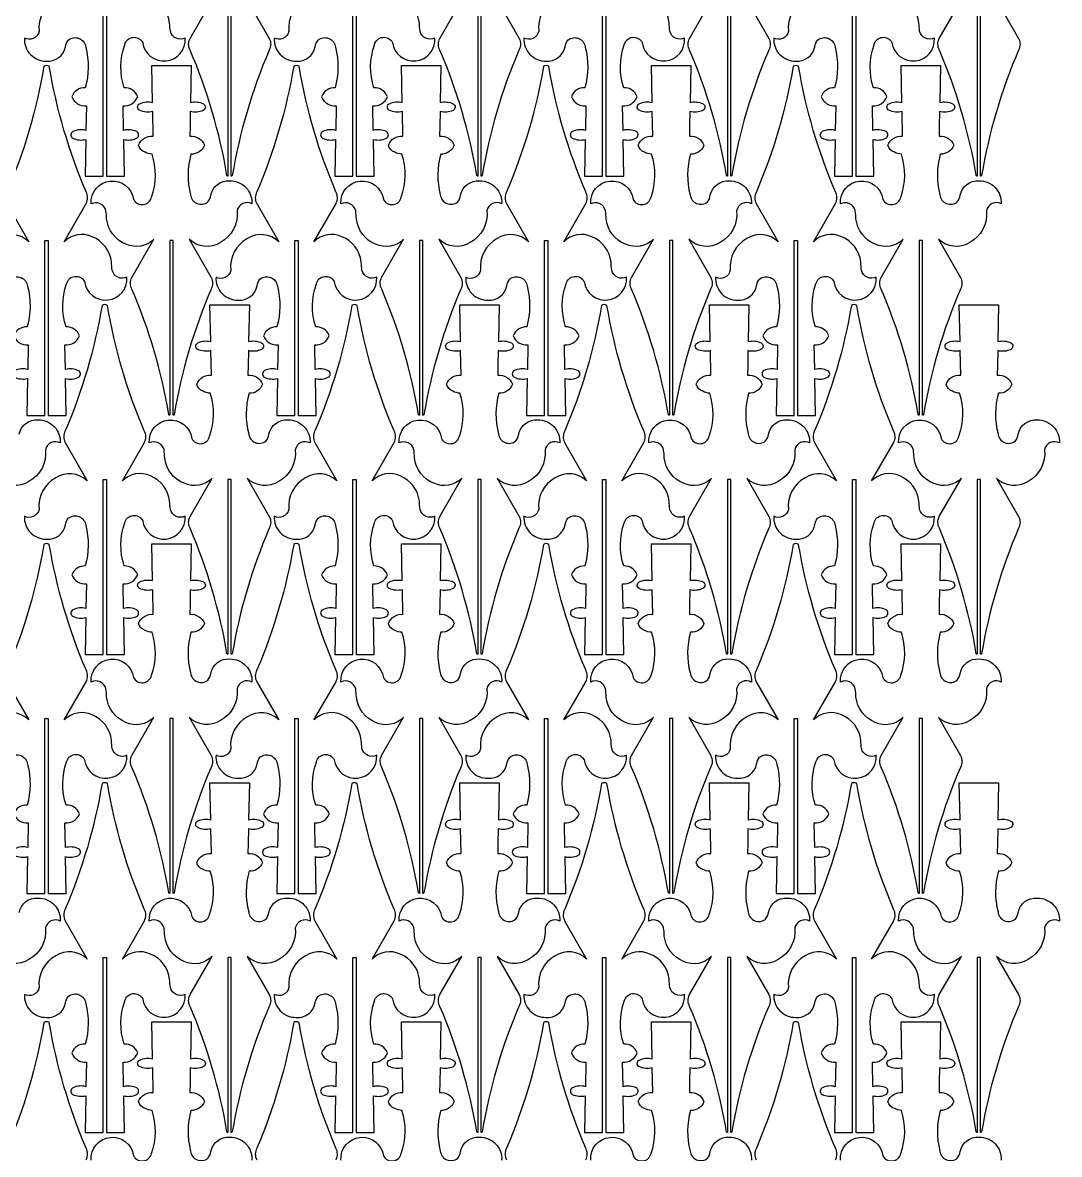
# Model space of a CAD drawing. Header units: millimetres. Extents: x 0 to 985, y 0 to 1989.
# Drawn here: x 490 to 972, y 484 to 1010 of the extents above; entities that cross this region are included whole.
import ezdxf

# ---------------------------------------------------------------- set-up
doc = ezdxf.new("R2010")
doc.units = ezdxf.units.MM
doc.layers.get('0').update_dxf_attribs({"color": 70})

msp = doc.modelspace()

# ---------------------------------------------------------------- linework, layer by layer
for points in [[(505.57, 1020.34, 0.304334), (497.88, 1005.64, -0.502435), (491.02, 1002.47, 0.435338), (501.26, 991.78, 0.382908), (510.11, 998.47, -0.133888), (511.43, 1001.55, -0.600156), (519.5, 998.23, -0.13246), (519.32, 979.36, 0.331722), (513.04, 975.26, 0.340003), (519.84, 971.07), (519.62, 959.62, 0.183169), (513.57, 959.08, 0.599927), (513.5, 956.02, 0.176895), (519.53, 955.41), (519.19, 938.29), (527.56, 938.29), (527.56, 1019.52)], [(529.13, 1019.52), (529.13, 938.29), (537.49, 938.29), (537.15, 955.41, 0.180821), (543.11, 955.98, 0.599927), (543.18, 959.04, 0.179213), (537.07, 959.62), (536.84, 971.07, 0.340003), (543.64, 975.26, 0.331722), (537.37, 979.36, -0.166429), (537.63, 999.36, -0.704438), (545.96, 1000.39, 0.969952), (565.67, 1002.47, -0.483016), (558.81, 1005.64, -0.02743), (558.48, 1009.42, 0.277564), (549.53, 1021.2, 0.318641)], [(585.56, 1019.52), (585.56, 938.36, -0.358668), (585.12, 938.62, 0.059291), (567.99, 996.88, -0.248044), (567.94, 1002.34), (578.17, 1020.1, -0.318641)], [(594.54, 1020.1), (604.76, 1002.34, -0.248044), (604.72, 996.88, 0.059291), (587.59, 938.62, -0.355817), (587.13, 938.36), (587.13, 1019.52)], [(621.57, 1020.34, 0.304334), (613.88, 1005.64, -0.502435), (607.02, 1002.47, 0.435338), (617.26, 991.78, 0.382908), (626.11, 998.47, -0.133888), (627.43, 1001.55, -0.600156), (635.5, 998.23, -0.13246), (635.32, 979.36, 0.331722), (629.04, 975.26, 0.340003), (635.84, 971.07), (635.62, 959.62, 0.183169), (629.57, 959.08, 0.599927), (629.5, 956.02, 0.176895), (635.53, 955.41), (635.19, 938.29), (643.56, 938.29), (643.56, 1019.52)], [(645.13, 1019.52), (645.13, 938.29), (653.49, 938.29), (653.15, 955.41, 0.180821), (659.11, 955.98, 0.599927), (659.18, 959.04, 0.179213), (653.07, 959.62), (652.84, 971.07, 0.340003), (659.64, 975.26, 0.331722), (653.37, 979.36, -0.166429), (653.63, 999.36, -0.704438), (661.96, 1000.39, 0.969952), (681.67, 1002.47, -0.483016), (674.81, 1005.64, -0.02743), (674.48, 1009.42, 0.277564), (665.53, 1021.2, 0.318641)], [(701.56, 1019.52), (701.56, 938.36, -0.358668), (701.12, 938.62, 0.059291), (683.99, 996.88, -0.248044), (683.94, 1002.34), (694.17, 1020.1, -0.318641)], [(710.54, 1020.1), (720.76, 1002.34, -0.248044), (720.72, 996.88, 0.059291), (703.59, 938.62, -0.355817), (703.13, 938.36), (703.13, 1019.52)], [(737.57, 1020.34, 0.304334), (729.88, 1005.64, -0.502435), (723.02, 1002.47, 0.435338), (733.26, 991.78, 0.382908), (742.11, 998.47, -0.133888), (743.43, 1001.55, -0.600156), (751.5, 998.23, -0.13246), (751.32, 979.36, 0.331722), (745.04, 975.26, 0.340003), (751.84, 971.07), (751.62, 959.62, 0.183169), (745.57, 959.08, 0.599927), (745.5, 956.02, 0.176895), (751.53, 955.41), (751.19, 938.29), (759.56, 938.29), (759.56, 1019.52)], [(761.13, 1019.52), (761.13, 938.29), (769.49, 938.29), (769.15, 955.41, 0.180821), (775.11, 955.98, 0.599927), (775.18, 959.04, 0.179213), (769.07, 959.62), (768.84, 971.07, 0.340003), (775.64, 975.26, 0.331722), (769.37, 979.36, -0.166429), (769.63, 999.36, -0.704438), (777.96, 1000.39, 0.969952), (797.67, 1002.47, -0.483016), (790.81, 1005.64, -0.02743), (790.48, 1009.42, 0.277564), (781.53, 1021.2, 0.318641)], [(817.56, 1019.52), (817.56, 938.36, -0.358668), (817.12, 938.62, 0.059291), (799.99, 996.88, -0.248044), (799.94, 1002.34), (810.17, 1020.1, -0.318641)], [(826.54, 1020.1), (836.76, 1002.34, -0.248044), (836.72, 996.88, 0.059291), (819.59, 938.62, -0.355817), (819.13, 938.36), (819.13, 1019.52)], [(853.57, 1020.34, 0.304334), (845.88, 1005.64, -0.502435), (839.02, 1002.47, 0.435338), (849.26, 991.78, 0.382908), (858.11, 998.47, -0.133888), (859.43, 1001.55, -0.600156), (867.5, 998.23, -0.13246), (867.32, 979.36, 0.331722), (861.04, 975.26, 0.340003), (867.84, 971.07), (867.62, 959.62, 0.183169), (861.57, 959.08, 0.599927), (861.5, 956.02, 0.176895), (867.53, 955.41), (867.19, 938.29), (875.56, 938.29), (875.56, 1019.52)], [(877.13, 1019.52), (877.13, 938.29), (885.49, 938.29), (885.15, 955.41, 0.180821), (891.11, 955.98, 0.599927), (891.18, 959.04, 0.179213), (885.07, 959.62), (884.84, 971.07, 0.340003), (891.64, 975.26, 0.331722), (885.37, 979.36, -0.166429), (885.63, 999.36, -0.704438), (893.96, 1000.39, 0.969952), (913.67, 1002.47, -0.483016), (906.81, 1005.64, -0.02743), (906.48, 1009.42, 0.277564), (897.53, 1021.2, 0.318641)], [(933.56, 1019.52), (933.56, 938.36, -0.358668), (933.12, 938.62, 0.059291), (915.99, 996.88, -0.248044), (915.94, 1002.34), (926.17, 1020.1, -0.318641)], [(942.54, 1020.1), (952.76, 1002.34, -0.248044), (952.72, 996.88, 0.059291), (935.59, 938.62, -0.355817), (935.13, 938.36), (935.13, 1019.52)], [(486.5, 845.02, 0.176895), (492.53, 844.41), (492.19, 827.29), (500.56, 827.29), (500.56, 908.52), (502.13, 908.52), (502.13, 827.29), (510.49, 827.29), (510.15, 844.41, 0.180821), (516.11, 844.98, 0.599927), (516.18, 848.04, 0.179213), (510.07, 848.62), (509.84, 860.07, 0.340003), (516.64, 864.26, 0.331722), (510.37, 868.36, -0.166429), (510.63, 888.36, -0.704438), (518.96, 889.39, 0.969952), (538.67, 891.47, -0.483016), (531.81, 894.64, -0.02743), (531.48, 898.42, 0.277564), (522.53, 910.2, 0.318641), (509.52, 907.87), (519.75, 925.63, 0.248044), (519.7, 931.09, -0.059291), (502.58, 989.35, 0.319458), (500.1, 989.35, -0.059291), (482.98, 931.09, 0.248044)], [(482.93, 925.63), (493.16, 907.87, 0.35116), (478.57, 909.34, 0.304334)], [(484.43, 890.55, -0.600156), (492.5, 887.23, -0.13246), (492.32, 868.36, 0.331722), (486.04, 864.26, 0.340003), (492.84, 860.07), (492.62, 848.62, 0.183169), (486.57, 848.08, 0.599927)], [(488.59, 818.49, -0.382908), (497.43, 825.19, -0.435338), (507.68, 814.5, 0.502435), (500.82, 811.32, -0.304334), (493.13, 796.63, -0.35116), (478.54, 798.1)], [(486.5, 623.02, 0.176895), (492.53, 622.41), (492.19, 605.29), (500.56, 605.29), (500.56, 686.52), (502.13, 686.52), (502.13, 605.29), (510.49, 605.29), (510.15, 622.41, 0.180821), (516.11, 622.98, 0.599927), (516.18, 626.04, 0.179213), (510.07, 626.62), (509.84, 638.07, 0.340003), (516.64, 642.26, 0.331722), (510.37, 646.36, -0.166429), (510.63, 666.36, -0.704438), (518.96, 667.39, 0.969952), (538.67, 669.47, -0.483016), (531.81, 672.64, -0.02743), (531.48, 676.42, 0.277564), (522.53, 688.2, 0.318641), (509.52, 685.87), (519.75, 703.63, 0.248044), (519.7, 709.09, -0.059291), (502.58, 767.35, 0.319458), (500.1, 767.35, -0.059291), (482.98, 709.09, 0.248044)], [(482.93, 703.63), (493.16, 685.87, 0.35116), (478.57, 687.34, 0.304334)], [(484.43, 668.55, -0.600156), (492.5, 665.23, -0.13246), (492.32, 646.36, 0.331722), (486.04, 642.26, 0.340003), (492.84, 638.07), (492.62, 626.62, 0.183169), (486.57, 626.08, 0.599927)], [(488.59, 596.49, -0.382908), (497.43, 603.19, -0.435338), (507.68, 592.5, 0.502435), (500.82, 589.32, -0.304334), (493.13, 574.63, -0.35116), (478.54, 576.1)], [(519.75, 481.63, 0.248044), (519.7, 487.09, -0.059291), (502.58, 545.35, 0.319458), (500.1, 545.35, -0.059291), (482.98, 487.09, 0.248044), (482.93, 481.63)], [(522.03, 481.5, -0.969952), (541.73, 483.58, 0.704438), (550.07, 484.61, 0.166429), (550.33, 504.6, -0.122481), (547.06, 505.47, -0.259714), (544.06, 508.71, -0.340003), (550.86, 512.9), (550.63, 524.34, -0.179213), (544.51, 524.93, -0.599927), (544.58, 527.99, -0.180821), (550.55, 528.55), (550.21, 545.68), (568.5, 545.68), (568.16, 528.55, -0.176895), (574.19, 527.95, -0.599927), (574.12, 524.89, -0.183169), (568.08, 524.34), (567.94, 517.52), (567.85, 512.9, -0.340003), (574.65, 508.71, -0.331722), (568.38, 504.6, 0.13246), (568.2, 485.74, 0.600156), (576.27, 482.42, 0.133888), (577.59, 485.49, -0.382908), (586.43, 492.19, -0.435338), (596.68, 481.5, 0.502435)], [(635.75, 481.63, 0.248044), (635.7, 487.09, -0.059291), (618.58, 545.35, 0.319458), (616.1, 545.35, -0.059291), (598.98, 487.09, 0.248044), (598.93, 481.63)], [(638.03, 481.5, -0.969952), (657.73, 483.58, 0.704438), (666.07, 484.61, 0.166429), (666.33, 504.6, -0.122481), (663.06, 505.47, -0.259714), (660.06, 508.71, -0.340003), (666.86, 512.9), (666.63, 524.34, -0.179213), (660.51, 524.93, -0.599927), (660.58, 527.99, -0.180821), (666.55, 528.55), (666.21, 545.68), (684.5, 545.68), (684.16, 528.55, -0.176895), (690.19, 527.95, -0.599927), (690.12, 524.89, -0.183169), (684.08, 524.34), (683.94, 517.52), (683.85, 512.9, -0.340003), (690.65, 508.71, -0.331722), (684.38, 504.6, 0.13246), (684.2, 485.74, 0.600156), (692.27, 482.42, 0.133888), (693.59, 485.49, -0.382908), (702.43, 492.19, -0.435338), (712.68, 481.5, 0.502435)], [(751.75, 481.63, 0.248044), (751.7, 487.09, -0.059291), (734.58, 545.35, 0.319458), (732.1, 545.35, -0.059291), (714.98, 487.09, 0.248044), (714.93, 481.63)], [(754.03, 481.5, -0.969952), (773.73, 483.58, 0.704438), (782.07, 484.61, 0.166429), (782.33, 504.6, -0.122481), (779.06, 505.47, -0.259714), (776.06, 508.71, -0.340003), (782.86, 512.9), (782.63, 524.34, -0.179213), (776.51, 524.93, -0.599927), (776.58, 527.99, -0.180821), (782.55, 528.55), (782.21, 545.68), (800.5, 545.68), (800.16, 528.55, -0.176895), (806.19, 527.95, -0.599927), (806.12, 524.89, -0.183169), (800.08, 524.34), (799.94, 517.52), (799.85, 512.9, -0.340003), (806.65, 508.71, -0.331722), (800.38, 504.6, 0.13246), (800.2, 485.74, 0.600156), (808.27, 482.42, 0.133888), (809.59, 485.49, -0.382908), (818.43, 492.19, -0.435338), (828.68, 481.5, 0.502435)], [(867.75, 481.63, 0.248044), (867.7, 487.09, -0.059291), (850.58, 545.35, 0.319458), (848.1, 545.35, -0.059291), (830.98, 487.09, 0.248044), (830.93, 481.63)], [(870.03, 481.5, -0.969952), (889.73, 483.58, 0.704438), (898.07, 484.61, 0.166429), (898.33, 504.6, -0.122481), (895.06, 505.47, -0.259714), (892.06, 508.71, -0.340003), (898.86, 512.9), (898.63, 524.34, -0.179213), (892.51, 524.93, -0.599927), (892.58, 527.99, -0.180821), (898.55, 528.55), (898.21, 545.68), (916.5, 545.68), (916.16, 528.55, -0.176895), (922.19, 527.95, -0.599927), (922.12, 524.89, -0.183169), (916.08, 524.34), (915.94, 517.52), (915.85, 512.9, -0.340003), (922.65, 508.71, -0.331722), (916.38, 504.6, 0.13246), (916.2, 485.74, 0.600156), (924.27, 482.42, 0.133888), (925.59, 485.49, -0.382908), (934.43, 492.19, -0.435338), (944.68, 481.5, 0.502435)]]:
    msp.add_lwpolyline(points, format="xyb")
for points in [[(567.94, 961.52), (567.85, 956.9, -0.340003), (574.65, 952.71, -0.331722), (568.38, 948.6, 0.13246), (568.2, 929.74, 0.600156), (576.27, 926.42, 0.133888), (577.59, 929.49, -0.382908), (586.43, 936.19, -0.435338), (596.68, 925.5, 0.502435), (589.82, 922.32, -0.304334), (582.13, 907.63, -0.35116), (567.54, 909.1), (577.76, 891.34, -0.248044), (577.72, 885.88, 0.059291), (560.59, 827.62, -0.355817), (560.13, 827.36), (560.13, 908.52), (558.56, 908.52), (558.56, 827.36, -0.358668), (558.12, 827.62, 0.059291), (540.99, 885.88, -0.248044), (540.94, 891.34), (551.17, 909.1, -0.318641), (538.16, 906.77, -0.277564), (529.21, 918.55, 0.02743), (528.89, 922.32, 0.483016), (522.03, 925.5, -0.969952), (541.73, 927.58, 0.704438), (550.07, 928.61, 0.166429), (550.33, 948.6, -0.122481), (547.06, 949.47, -0.259714), (544.06, 952.71, -0.340003), (550.86, 956.9), (550.63, 968.34, -0.179213), (544.51, 968.93, -0.599927), (544.58, 971.99, -0.180821), (550.55, 972.55), (550.21, 989.68), (568.5, 989.68), (568.16, 972.55, -0.176895), (574.19, 971.95, -0.599927), (574.12, 968.89, -0.183169), (568.08, 968.34)], [(618.13, 908.52), (618.13, 827.29), (626.49, 827.29), (626.15, 844.41, 0.180821), (632.11, 844.98, 0.599927), (632.18, 848.04, 0.179213), (626.07, 848.62), (625.84, 860.07, 0.340003), (632.64, 864.26, 0.331722), (626.37, 868.36, -0.166429), (626.63, 888.36, -0.704438), (634.96, 889.39, 0.969952), (654.67, 891.47, -0.483016), (647.81, 894.64, -0.02743), (647.48, 898.42, 0.277564), (638.53, 910.2, 0.318641), (625.52, 907.87), (635.75, 925.63, 0.248044), (635.7, 931.09, -0.059291), (618.58, 989.35, 0.319458), (616.1, 989.35, -0.059291), (598.98, 931.09, 0.248044), (598.93, 925.63), (609.16, 907.87, 0.35116), (594.57, 909.34, 0.304334), (586.88, 894.64, -0.502435), (580.02, 891.47, 0.435338), (590.26, 880.78, 0.382908), (599.11, 887.47, -0.133888), (600.43, 890.55, -0.600156), (608.5, 887.23, -0.13246), (608.32, 868.36, 0.331722), (602.04, 864.26, 0.340003), (608.84, 860.07), (608.62, 848.62, 0.183169), (602.57, 848.08, 0.599927), (602.5, 845.02, 0.176895), (608.53, 844.41), (608.19, 827.29), (616.56, 827.29), (616.56, 908.52)], [(683.94, 961.52), (683.85, 956.9, -0.340003), (690.65, 952.71, -0.331722), (684.38, 948.6, 0.13246), (684.2, 929.74, 0.600156), (692.27, 926.42, 0.133888), (693.59, 929.49, -0.382908), (702.43, 936.19, -0.435338), (712.68, 925.5, 0.502435), (705.82, 922.32, -0.304334), (698.13, 907.63, -0.35116), (683.54, 909.1), (693.76, 891.34, -0.248044), (693.72, 885.88, 0.059291), (676.59, 827.62, -0.355817), (676.13, 827.36), (676.13, 908.52), (674.56, 908.52), (674.56, 827.36, -0.358668), (674.12, 827.62, 0.059291), (656.99, 885.88, -0.248044), (656.94, 891.34), (667.17, 909.1, -0.318641), (654.16, 906.77, -0.277564), (645.21, 918.55, 0.02743), (644.89, 922.32, 0.483016), (638.03, 925.5, -0.969952), (657.73, 927.58, 0.704438), (666.07, 928.61, 0.166429), (666.33, 948.6, -0.122481), (663.06, 949.47, -0.259714), (660.06, 952.71, -0.340003), (666.86, 956.9), (666.63, 968.34, -0.179213), (660.51, 968.93, -0.599927), (660.58, 971.99, -0.180821), (666.55, 972.55), (666.21, 989.68), (684.5, 989.68), (684.16, 972.55, -0.176895), (690.19, 971.95, -0.599927), (690.12, 968.89, -0.183169), (684.08, 968.34)], [(734.13, 908.52), (734.13, 827.29), (742.49, 827.29), (742.15, 844.41, 0.180821), (748.11, 844.98, 0.599927), (748.18, 848.04, 0.179213), (742.07, 848.62), (741.84, 860.07, 0.340003), (748.64, 864.26, 0.331722), (742.37, 868.36, -0.166429), (742.63, 888.36, -0.704438), (750.96, 889.39, 0.969952), (770.67, 891.47, -0.483016), (763.81, 894.64, -0.02743), (763.48, 898.42, 0.277564), (754.53, 910.2, 0.318641), (741.52, 907.87), (751.75, 925.63, 0.248044), (751.7, 931.09, -0.059291), (734.58, 989.35, 0.319458), (732.1, 989.35, -0.059291), (714.98, 931.09, 0.248044), (714.93, 925.63), (725.16, 907.87, 0.35116), (710.57, 909.34, 0.304334), (702.88, 894.64, -0.502435), (696.02, 891.47, 0.435338), (706.26, 880.78, 0.382908), (715.11, 887.47, -0.133888), (716.43, 890.55, -0.600156), (724.5, 887.23, -0.13246), (724.32, 868.36, 0.331722), (718.04, 864.26, 0.340003), (724.84, 860.07), (724.62, 848.62, 0.183169), (718.57, 848.08, 0.599927), (718.5, 845.02, 0.176895), (724.53, 844.41), (724.19, 827.29), (732.56, 827.29), (732.56, 908.52)], [(799.94, 961.52), (799.85, 956.9, -0.340003), (806.65, 952.71, -0.331722), (800.38, 948.6, 0.13246), (800.2, 929.74, 0.600156), (808.27, 926.42, 0.133888), (809.59, 929.49, -0.382908), (818.43, 936.19, -0.435338), (828.68, 925.5, 0.502435), (821.82, 922.32, -0.304334), (814.13, 907.63, -0.35116), (799.54, 909.1), (809.76, 891.34, -0.248044), (809.72, 885.88, 0.059291), (792.59, 827.62, -0.355817), (792.13, 827.36), (792.13, 908.52), (790.56, 908.52), (790.56, 827.36, -0.358668), (790.12, 827.62, 0.059291), (772.99, 885.88, -0.248044), (772.94, 891.34), (783.17, 909.1, -0.318641), (770.16, 906.77, -0.277564), (761.21, 918.55, 0.02743), (760.89, 922.32, 0.483016), (754.03, 925.5, -0.969952), (773.73, 927.58, 0.704438), (782.07, 928.61, 0.166429), (782.33, 948.6, -0.122481), (779.06, 949.47, -0.259714), (776.06, 952.71, -0.340003), (782.86, 956.9), (782.63, 968.34, -0.179213), (776.51, 968.93, -0.599927), (776.58, 971.99, -0.180821), (782.55, 972.55), (782.21, 989.68), (800.5, 989.68), (800.16, 972.55, -0.176895), (806.19, 971.95, -0.599927), (806.12, 968.89, -0.183169), (800.08, 968.34)], [(850.13, 908.52), (850.13, 827.29), (858.49, 827.29), (858.15, 844.41, 0.180821), (864.11, 844.98, 0.599927), (864.18, 848.04, 0.179213), (858.07, 848.62), (857.84, 860.07, 0.340003), (864.64, 864.26, 0.331722), (858.37, 868.36, -0.166429), (858.63, 888.36, -0.704438), (866.96, 889.39, 0.969952), (886.67, 891.47, -0.483016), (879.81, 894.64, -0.02743), (879.48, 898.42, 0.277564), (870.53, 910.2, 0.318641), (857.52, 907.87), (867.75, 925.63, 0.248044), (867.7, 931.09, -0.059291), (850.58, 989.35, 0.319458), (848.1, 989.35, -0.059291), (830.98, 931.09, 0.248044), (830.93, 925.63), (841.16, 907.87, 0.35116), (826.57, 909.34, 0.304334), (818.88, 894.64, -0.502435), (812.02, 891.47, 0.435338), (822.26, 880.78, 0.382908), (831.11, 887.47, -0.133888), (832.43, 890.55, -0.600156), (840.5, 887.23, -0.13246), (840.32, 868.36, 0.331722), (834.04, 864.26, 0.340003), (840.84, 860.07), (840.62, 848.62, 0.183169), (834.57, 848.08, 0.599927), (834.5, 845.02, 0.176895), (840.53, 844.41), (840.19, 827.29), (848.56, 827.29), (848.56, 908.52)], [(915.94, 961.52), (915.85, 956.9, -0.340003), (922.65, 952.71, -0.331722), (916.38, 948.6, 0.13246), (916.2, 929.74, 0.600156), (924.27, 926.42, 0.133888), (925.59, 929.49, -0.382908), (934.43, 936.19, -0.435338), (944.68, 925.5, 0.502435), (937.82, 922.32, -0.304334), (930.13, 907.63, -0.35116), (915.54, 909.1), (925.76, 891.34, -0.248044), (925.72, 885.88, 0.059291), (908.59, 827.62, -0.355817), (908.13, 827.36), (908.13, 908.52), (906.56, 908.52), (906.56, 827.36, -0.358668), (906.12, 827.62, 0.059291), (888.99, 885.88, -0.248044), (888.94, 891.34), (899.17, 909.1, -0.318641), (886.16, 906.77, -0.277564), (877.21, 918.55, 0.02743), (876.89, 922.32, 0.483016), (870.03, 925.5, -0.969952), (889.73, 927.58, 0.704438), (898.07, 928.61, 0.166429), (898.33, 948.6, -0.122481), (895.06, 949.47, -0.259714), (892.06, 952.71, -0.340003), (898.86, 956.9), (898.63, 968.34, -0.179213), (892.51, 968.93, -0.599927), (892.58, 971.99, -0.180821), (898.55, 972.55), (898.21, 989.68), (916.5, 989.68), (916.16, 972.55, -0.176895), (922.19, 971.95, -0.599927), (922.12, 968.89, -0.183169), (916.08, 968.34)], [(529.13, 797.52), (529.13, 716.29), (537.49, 716.29), (537.15, 733.41, 0.180821), (543.11, 733.98, 0.599927), (543.18, 737.04, 0.179213), (537.07, 737.62), (536.84, 749.07, 0.340003), (543.64, 753.26, 0.331722), (537.37, 757.36, -0.166429), (537.63, 777.36, -0.704438), (545.96, 778.39, 0.969952), (565.67, 780.47, -0.483016), (558.81, 783.64, -0.02743), (558.48, 787.42, 0.277564), (549.53, 799.2, 0.318641), (536.52, 796.87), (546.75, 814.63, 0.248044), (546.7, 820.09, -0.059291), (529.58, 878.35, 0.319458), (527.1, 878.35, -0.059291), (509.98, 820.09, 0.248044), (509.93, 814.63), (520.16, 796.87, 0.35116), (505.57, 798.34, 0.304334), (497.88, 783.64, -0.502435), (491.02, 780.47, 0.435338), (501.26, 769.78, 0.382908), (510.11, 776.47, -0.133888), (511.43, 779.55, -0.600156), (519.5, 776.23, -0.13246), (519.32, 757.36, 0.331722), (513.04, 753.26, 0.340003), (519.84, 749.07), (519.62, 737.62, 0.183169), (513.57, 737.08, 0.599927), (513.5, 734.02, 0.176895), (519.53, 733.41), (519.19, 716.29), (527.56, 716.29), (527.56, 797.52)], [(594.94, 850.52), (594.85, 845.9, -0.340003), (601.65, 841.71, -0.331722), (595.38, 837.6, 0.13246), (595.2, 818.74, 0.600156), (603.27, 815.42, 0.133888), (604.59, 818.49, -0.382908), (613.43, 825.19, -0.435338), (623.68, 814.5, 0.502435), (616.82, 811.32, -0.304334), (609.13, 796.63, -0.35116), (594.54, 798.1), (604.76, 780.34, -0.248044), (604.72, 774.88, 0.059291), (587.59, 716.62, -0.355817), (587.13, 716.36), (587.13, 797.52), (585.56, 797.52), (585.56, 716.36, -0.358668), (585.12, 716.62, 0.059291), (567.99, 774.88, -0.248044), (567.94, 780.34), (578.17, 798.1, -0.318641), (565.16, 795.77, -0.277564), (556.21, 807.55, 0.02743), (555.89, 811.32, 0.483016), (549.03, 814.5, -0.969952), (568.73, 816.58, 0.704438), (577.07, 817.61, 0.166429), (577.33, 837.6, -0.122481), (574.06, 838.47, -0.259714), (571.06, 841.71, -0.340003), (577.86, 845.9), (577.63, 857.34, -0.179213), (571.51, 857.93, -0.599927), (571.58, 860.99, -0.180821), (577.55, 861.55), (577.21, 878.68), (595.5, 878.68), (595.16, 861.55, -0.176895), (601.19, 860.95, -0.599927), (601.12, 857.89, -0.183169), (595.08, 857.34)], [(645.13, 797.52), (645.13, 716.29), (653.49, 716.29), (653.15, 733.41, 0.180821), (659.11, 733.98, 0.599927), (659.18, 737.04, 0.179213), (653.07, 737.62), (652.84, 749.07, 0.340003), (659.64, 753.26, 0.331722), (653.37, 757.36, -0.166429), (653.63, 777.36, -0.704438), (661.96, 778.39, 0.969952), (681.67, 780.47, -0.483016), (674.81, 783.64, -0.02743), (674.48, 787.42, 0.277564), (665.53, 799.2, 0.318641), (652.52, 796.87), (662.75, 814.63, 0.248044), (662.7, 820.09, -0.059291), (645.58, 878.35, 0.319458), (643.1, 878.35, -0.059291), (625.98, 820.09, 0.248044), (625.93, 814.63), (636.16, 796.87, 0.35116), (621.57, 798.34, 0.304334), (613.88, 783.64, -0.502435), (607.02, 780.47, 0.435338), (617.26, 769.78, 0.382908), (626.11, 776.47, -0.133888), (627.43, 779.55, -0.600156), (635.5, 776.23, -0.13246), (635.32, 757.36, 0.331722), (629.04, 753.26, 0.340003), (635.84, 749.07), (635.62, 737.62, 0.183169), (629.57, 737.08, 0.599927), (629.5, 734.02, 0.176895), (635.53, 733.41), (635.19, 716.29), (643.56, 716.29), (643.56, 797.52)], [(710.94, 850.52), (710.85, 845.9, -0.340003), (717.65, 841.71, -0.331722), (711.38, 837.6, 0.13246), (711.2, 818.74, 0.600156), (719.27, 815.42, 0.133888), (720.59, 818.49, -0.382908), (729.43, 825.19, -0.435338), (739.68, 814.5, 0.502435), (732.82, 811.32, -0.304334), (725.13, 796.63, -0.35116), (710.54, 798.1), (720.76, 780.34, -0.248044), (720.72, 774.88, 0.059291), (703.59, 716.62, -0.355817), (703.13, 716.36), (703.13, 797.52), (701.56, 797.52), (701.56, 716.36, -0.358668), (701.12, 716.62, 0.059291), (683.99, 774.88, -0.248044), (683.94, 780.34), (694.17, 798.1, -0.318641), (681.16, 795.77, -0.277564), (672.21, 807.55, 0.02743), (671.89, 811.32, 0.483016), (665.03, 814.5, -0.969952), (684.73, 816.58, 0.704438), (693.07, 817.61, 0.166429), (693.33, 837.6, -0.122481), (690.06, 838.47, -0.259714), (687.06, 841.71, -0.340003), (693.86, 845.9), (693.63, 857.34, -0.179213), (687.51, 857.93, -0.599927), (687.58, 860.99, -0.180821), (693.55, 861.55), (693.21, 878.68), (711.5, 878.68), (711.16, 861.55, -0.176895), (717.19, 860.95, -0.599927), (717.12, 857.89, -0.183169), (711.08, 857.34)], [(761.13, 797.52), (761.13, 716.29), (769.49, 716.29), (769.15, 733.41, 0.180821), (775.11, 733.98, 0.599927), (775.18, 737.04, 0.179213), (769.07, 737.62), (768.84, 749.07, 0.340003), (775.64, 753.26, 0.331722), (769.37, 757.36, -0.166429), (769.63, 777.36, -0.704438), (777.96, 778.39, 0.969952), (797.67, 780.47, -0.483016), (790.81, 783.64, -0.02743), (790.48, 787.42, 0.277564), (781.53, 799.2, 0.318641), (768.52, 796.87), (778.75, 814.63, 0.248044), (778.7, 820.09, -0.059291), (761.58, 878.35, 0.319458), (759.1, 878.35, -0.059291), (741.98, 820.09, 0.248044), (741.93, 814.63), (752.16, 796.87, 0.35116), (737.57, 798.34, 0.304334), (729.88, 783.64, -0.502435), (723.02, 780.47, 0.435338), (733.26, 769.78, 0.382908), (742.11, 776.47, -0.133888), (743.43, 779.55, -0.600156), (751.5, 776.23, -0.13246), (751.32, 757.36, 0.331722), (745.04, 753.26, 0.340003), (751.84, 749.07), (751.62, 737.62, 0.183169), (745.57, 737.08, 0.599927), (745.5, 734.02, 0.176895), (751.53, 733.41), (751.19, 716.29), (759.56, 716.29), (759.56, 797.52)], [(826.94, 850.52), (826.85, 845.9, -0.340003), (833.65, 841.71, -0.331722), (827.38, 837.6, 0.13246), (827.2, 818.74, 0.600156), (835.27, 815.42, 0.133888), (836.59, 818.49, -0.382908), (845.43, 825.19, -0.435338), (855.68, 814.5, 0.502435), (848.82, 811.32, -0.304334), (841.13, 796.63, -0.35116), (826.54, 798.1), (836.76, 780.34, -0.248044), (836.72, 774.88, 0.059291), (819.59, 716.62, -0.355817), (819.13, 716.36), (819.13, 797.52), (817.56, 797.52), (817.56, 716.36, -0.358668), (817.12, 716.62, 0.059291), (799.99, 774.88, -0.248044), (799.94, 780.34), (810.17, 798.1, -0.318641), (797.16, 795.77, -0.277564), (788.21, 807.55, 0.02743), (787.89, 811.32, 0.483016), (781.03, 814.5, -0.969952), (800.73, 816.58, 0.704438), (809.07, 817.61, 0.166429), (809.33, 837.6, -0.122481), (806.06, 838.47, -0.259714), (803.06, 841.71, -0.340003), (809.86, 845.9), (809.63, 857.34, -0.179213), (803.51, 857.93, -0.599927), (803.58, 860.99, -0.180821), (809.55, 861.55), (809.21, 878.68), (827.5, 878.68), (827.16, 861.55, -0.176895), (833.19, 860.95, -0.599927), (833.12, 857.89, -0.183169), (827.08, 857.34)], [(877.13, 797.52), (877.13, 716.29), (885.49, 716.29), (885.15, 733.41, 0.180821), (891.11, 733.98, 0.599927), (891.18, 737.04, 0.179213), (885.07, 737.62), (884.84, 749.07, 0.340003), (891.64, 753.26, 0.331722), (885.37, 757.36, -0.166429), (885.63, 777.36, -0.704438), (893.96, 778.39, 0.969952), (913.67, 780.47, -0.483016), (906.81, 783.64, -0.02743), (906.48, 787.42, 0.277564), (897.53, 799.2, 0.318641), (884.52, 796.87), (894.75, 814.63, 0.248044), (894.7, 820.09, -0.059291), (877.58, 878.35, 0.319458), (875.1, 878.35, -0.059291), (857.98, 820.09, 0.248044), (857.93, 814.63), (868.16, 796.87, 0.35116), (853.57, 798.34, 0.304334), (845.88, 783.64, -0.502435), (839.02, 780.47, 0.435338), (849.26, 769.78, 0.382908), (858.11, 776.47, -0.133888), (859.43, 779.55, -0.600156), (867.5, 776.23, -0.13246), (867.32, 757.36, 0.331722), (861.04, 753.26, 0.340003), (867.84, 749.07), (867.62, 737.62, 0.183169), (861.57, 737.08, 0.599927), (861.5, 734.02, 0.176895), (867.53, 733.41), (867.19, 716.29), (875.56, 716.29), (875.56, 797.52)], [(942.94, 850.52), (942.85, 845.9, -0.340003), (949.65, 841.71, -0.331722), (943.38, 837.6, 0.13246), (943.2, 818.74, 0.600156), (951.27, 815.42, 0.133888), (952.59, 818.49, -0.382908), (961.43, 825.19, -0.435338), (971.68, 814.5, 0.502435), (964.82, 811.32, -0.304334), (957.13, 796.63, -0.35116), (942.54, 798.1), (952.76, 780.34, -0.248044), (952.72, 774.88, 0.059291), (935.59, 716.62, -0.355817), (935.13, 716.36), (935.13, 797.52), (933.56, 797.52), (933.56, 716.36, -0.358668), (933.12, 716.62, 0.059291), (915.99, 774.88, -0.248044), (915.94, 780.34), (926.17, 798.1, -0.318641), (913.16, 795.77, -0.277564), (904.21, 807.55, 0.02743), (903.89, 811.32, 0.483016), (897.03, 814.5, -0.969952), (916.73, 816.58, 0.704438), (925.07, 817.61, 0.166429), (925.33, 837.6, -0.122481), (922.06, 838.47, -0.259714), (919.06, 841.71, -0.340003), (925.86, 845.9), (925.63, 857.34, -0.179213), (919.51, 857.93, -0.599927), (919.58, 860.99, -0.180821), (925.55, 861.55), (925.21, 878.68), (943.5, 878.68), (943.16, 861.55, -0.176895), (949.19, 860.95, -0.599927), (949.12, 857.89, -0.183169), (943.08, 857.34)], [(567.94, 739.52), (567.85, 734.9, -0.340003), (574.65, 730.71, -0.331722), (568.38, 726.6, 0.13246), (568.2, 707.74, 0.600156), (576.27, 704.42, 0.133888), (577.59, 707.49, -0.382908), (586.43, 714.19, -0.435338), (596.68, 703.5, 0.502435), (589.82, 700.32, -0.304334), (582.13, 685.63, -0.35116), (567.54, 687.1), (577.76, 669.34, -0.248044), (577.72, 663.88, 0.059291), (560.59, 605.62, -0.355817), (560.13, 605.36), (560.13, 686.52), (558.56, 686.52), (558.56, 605.36, -0.358668), (558.12, 605.62, 0.059291), (540.99, 663.88, -0.248044), (540.94, 669.34), (551.17, 687.1, -0.318641), (538.16, 684.77, -0.277564), (529.21, 696.55, 0.02743), (528.89, 700.32, 0.483016), (522.03, 703.5, -0.969952), (541.73, 705.58, 0.704438), (550.07, 706.61, 0.166429), (550.33, 726.6, -0.122481), (547.06, 727.47, -0.259714), (544.06, 730.71, -0.340003), (550.86, 734.9), (550.63, 746.34, -0.179213), (544.51, 746.93, -0.599927), (544.58, 749.99, -0.180821), (550.55, 750.55), (550.21, 767.68), (568.5, 767.68), (568.16, 750.55, -0.176895), (574.19, 749.95, -0.599927), (574.12, 746.89, -0.183169), (568.08, 746.34)], [(618.13, 686.52), (618.13, 605.29), (626.49, 605.29), (626.15, 622.41, 0.180821), (632.11, 622.98, 0.599927), (632.18, 626.04, 0.179213), (626.07, 626.62), (625.84, 638.07, 0.340003), (632.64, 642.26, 0.331722), (626.37, 646.36, -0.166429), (626.63, 666.36, -0.704438), (634.96, 667.39, 0.969952), (654.67, 669.47, -0.483016), (647.81, 672.64, -0.02743), (647.48, 676.42, 0.277564), (638.53, 688.2, 0.318641), (625.52, 685.87), (635.75, 703.63, 0.248044), (635.7, 709.09, -0.059291), (618.58, 767.35, 0.319458), (616.1, 767.35, -0.059291), (598.98, 709.09, 0.248044), (598.93, 703.63), (609.16, 685.87, 0.35116), (594.57, 687.34, 0.304334), (586.88, 672.64, -0.502435), (580.02, 669.47, 0.435338), (590.26, 658.78, 0.382908), (599.11, 665.47, -0.133888), (600.43, 668.55, -0.600156), (608.5, 665.23, -0.13246), (608.32, 646.36, 0.331722), (602.04, 642.26, 0.340003), (608.84, 638.07), (608.62, 626.62, 0.183169), (602.57, 626.08, 0.599927), (602.5, 623.02, 0.176895), (608.53, 622.41), (608.19, 605.29), (616.56, 605.29), (616.56, 686.52)], [(683.94, 739.52), (683.85, 734.9, -0.340003), (690.65, 730.71, -0.331722), (684.38, 726.6, 0.13246), (684.2, 707.74, 0.600156), (692.27, 704.42, 0.133888), (693.59, 707.49, -0.382908), (702.43, 714.19, -0.435338), (712.68, 703.5, 0.502435), (705.82, 700.32, -0.304334), (698.13, 685.63, -0.35116), (683.54, 687.1), (693.76, 669.34, -0.248044), (693.72, 663.88, 0.059291), (676.59, 605.62, -0.355817), (676.13, 605.36), (676.13, 686.52), (674.56, 686.52), (674.56, 605.36, -0.358668), (674.12, 605.62, 0.059291), (656.99, 663.88, -0.248044), (656.94, 669.34), (667.17, 687.1, -0.318641), (654.16, 684.77, -0.277564), (645.21, 696.55, 0.02743), (644.89, 700.32, 0.483016), (638.03, 703.5, -0.969952), (657.73, 705.58, 0.704438), (666.07, 706.61, 0.166429), (666.33, 726.6, -0.122481), (663.06, 727.47, -0.259714), (660.06, 730.71, -0.340003), (666.86, 734.9), (666.63, 746.34, -0.179213), (660.51, 746.93, -0.599927), (660.58, 749.99, -0.180821), (666.55, 750.55), (666.21, 767.68), (684.5, 767.68), (684.16, 750.55, -0.176895), (690.19, 749.95, -0.599927), (690.12, 746.89, -0.183169), (684.08, 746.34)], [(734.13, 686.52), (734.13, 605.29), (742.49, 605.29), (742.15, 622.41, 0.180821), (748.11, 622.98, 0.599927), (748.18, 626.04, 0.179213), (742.07, 626.62), (741.84, 638.07, 0.340003), (748.64, 642.26, 0.331722), (742.37, 646.36, -0.166429), (742.63, 666.36, -0.704438), (750.96, 667.39, 0.969952), (770.67, 669.47, -0.483016), (763.81, 672.64, -0.02743), (763.48, 676.42, 0.277564), (754.53, 688.2, 0.318641), (741.52, 685.87), (751.75, 703.63, 0.248044), (751.7, 709.09, -0.059291), (734.58, 767.35, 0.319458), (732.1, 767.35, -0.059291), (714.98, 709.09, 0.248044), (714.93, 703.63), (725.16, 685.87, 0.35116), (710.57, 687.34, 0.304334), (702.88, 672.64, -0.502435), (696.02, 669.47, 0.435338), (706.26, 658.78, 0.382908), (715.11, 665.47, -0.133888), (716.43, 668.55, -0.600156), (724.5, 665.23, -0.13246), (724.32, 646.36, 0.331722), (718.04, 642.26, 0.340003), (724.84, 638.07), (724.62, 626.62, 0.183169), (718.57, 626.08, 0.599927), (718.5, 623.02, 0.176895), (724.53, 622.41), (724.19, 605.29), (732.56, 605.29), (732.56, 686.52)], [(799.94, 739.52), (799.85, 734.9, -0.340003), (806.65, 730.71, -0.331722), (800.38, 726.6, 0.13246), (800.2, 707.74, 0.600156), (808.27, 704.42, 0.133888), (809.59, 707.49, -0.382908), (818.43, 714.19, -0.435338), (828.68, 703.5, 0.502435), (821.82, 700.32, -0.304334), (814.13, 685.63, -0.35116), (799.54, 687.1), (809.76, 669.34, -0.248044), (809.72, 663.88, 0.059291), (792.59, 605.62, -0.355817), (792.13, 605.36), (792.13, 686.52), (790.56, 686.52), (790.56, 605.36, -0.358668), (790.12, 605.62, 0.059291), (772.99, 663.88, -0.248044), (772.94, 669.34), (783.17, 687.1, -0.318641), (770.16, 684.77, -0.277564), (761.21, 696.55, 0.02743), (760.89, 700.32, 0.483016), (754.03, 703.5, -0.969952), (773.73, 705.58, 0.704438), (782.07, 706.61, 0.166429), (782.33, 726.6, -0.122481), (779.06, 727.47, -0.259714), (776.06, 730.71, -0.340003), (782.86, 734.9), (782.63, 746.34, -0.179213), (776.51, 746.93, -0.599927), (776.58, 749.99, -0.180821), (782.55, 750.55), (782.21, 767.68), (800.5, 767.68), (800.16, 750.55, -0.176895), (806.19, 749.95, -0.599927), (806.12, 746.89, -0.183169), (800.08, 746.34)], [(850.13, 686.52), (850.13, 605.29), (858.49, 605.29), (858.15, 622.41, 0.180821), (864.11, 622.98, 0.599927), (864.18, 626.04, 0.179213), (858.07, 626.62), (857.84, 638.07, 0.340003), (864.64, 642.26, 0.331722), (858.37, 646.36, -0.166429), (858.63, 666.36, -0.704438), (866.96, 667.39, 0.969952), (886.67, 669.47, -0.483016), (879.81, 672.64, -0.02743), (879.48, 676.42, 0.277564), (870.53, 688.2, 0.318641), (857.52, 685.87), (867.75, 703.63, 0.248044), (867.7, 709.09, -0.059291), (850.58, 767.35, 0.319458), (848.1, 767.35, -0.059291), (830.98, 709.09, 0.248044), (830.93, 703.63), (841.16, 685.87, 0.35116), (826.57, 687.34, 0.304334), (818.88, 672.64, -0.502435), (812.02, 669.47, 0.435338), (822.26, 658.78, 0.382908), (831.11, 665.47, -0.133888), (832.43, 668.55, -0.600156), (840.5, 665.23, -0.13246), (840.32, 646.36, 0.331722), (834.04, 642.26, 0.340003), (840.84, 638.07), (840.62, 626.62, 0.183169), (834.57, 626.08, 0.599927), (834.5, 623.02, 0.176895), (840.53, 622.41), (840.19, 605.29), (848.56, 605.29), (848.56, 686.52)], [(915.94, 739.52), (915.85, 734.9, -0.340003), (922.65, 730.71, -0.331722), (916.38, 726.6, 0.13246), (916.2, 707.74, 0.600156), (924.27, 704.42, 0.133888), (925.59, 707.49, -0.382908), (934.43, 714.19, -0.435338), (944.68, 703.5, 0.502435), (937.82, 700.32, -0.304334), (930.13, 685.63, -0.35116), (915.54, 687.1), (925.76, 669.34, -0.248044), (925.72, 663.88, 0.059291), (908.59, 605.62, -0.355817), (908.13, 605.36), (908.13, 686.52), (906.56, 686.52), (906.56, 605.36, -0.358668), (906.12, 605.62, 0.059291), (888.99, 663.88, -0.248044), (888.94, 669.34), (899.17, 687.1, -0.318641), (886.16, 684.77, -0.277564), (877.21, 696.55, 0.02743), (876.89, 700.32, 0.483016), (870.03, 703.5, -0.969952), (889.73, 705.58, 0.704438), (898.07, 706.61, 0.166429), (898.33, 726.6, -0.122481), (895.06, 727.47, -0.259714), (892.06, 730.71, -0.340003), (898.86, 734.9), (898.63, 746.34, -0.179213), (892.51, 746.93, -0.599927), (892.58, 749.99, -0.180821), (898.55, 750.55), (898.21, 767.68), (916.5, 767.68), (916.16, 750.55, -0.176895), (922.19, 749.95, -0.599927), (922.12, 746.89, -0.183169), (916.08, 746.34)], [(529.13, 575.52), (529.13, 494.29), (537.49, 494.29), (537.15, 511.41, 0.180821), (543.11, 511.98, 0.599927), (543.18, 515.04, 0.179213), (537.07, 515.62), (536.84, 527.07, 0.340003), (543.64, 531.26, 0.331722), (537.37, 535.36, -0.166429), (537.63, 555.36, -0.704438), (545.96, 556.39, 0.969952), (565.67, 558.47, -0.483016), (558.81, 561.64, -0.02743), (558.48, 565.42, 0.277564), (549.53, 577.2, 0.318641), (536.52, 574.87), (546.75, 592.63, 0.248044), (546.7, 598.09, -0.059291), (529.58, 656.35, 0.319458), (527.1, 656.35, -0.059291), (509.98, 598.09, 0.248044), (509.93, 592.63), (520.16, 574.87, 0.35116), (505.57, 576.34, 0.304334), (497.88, 561.64, -0.502435), (491.02, 558.47, 0.435338), (501.26, 547.78, 0.382908), (510.11, 554.47, -0.133888), (511.43, 557.55, -0.600156), (519.5, 554.23, -0.13246), (519.32, 535.36, 0.331722), (513.04, 531.26, 0.340003), (519.84, 527.07), (519.62, 515.62, 0.183169), (513.57, 515.08, 0.599927), (513.5, 512.02, 0.176895), (519.53, 511.41), (519.19, 494.29), (527.56, 494.29), (527.56, 575.52)], [(594.94, 628.52), (594.85, 623.9, -0.340003), (601.65, 619.71, -0.331722), (595.38, 615.6, 0.13246), (595.2, 596.74, 0.600156), (603.27, 593.42, 0.133888), (604.59, 596.49, -0.382908), (613.43, 603.19, -0.435338), (623.68, 592.5, 0.502435), (616.82, 589.32, -0.304334), (609.13, 574.63, -0.35116), (594.54, 576.1), (604.76, 558.34, -0.248044), (604.72, 552.88, 0.059291), (587.59, 494.62, -0.355817), (587.13, 494.36), (587.13, 575.52), (585.56, 575.52), (585.56, 494.36, -0.358668), (585.12, 494.62, 0.059291), (567.99, 552.88, -0.248044), (567.94, 558.34), (578.17, 576.1, -0.318641), (565.16, 573.77, -0.277564), (556.21, 585.55, 0.02743), (555.89, 589.32, 0.483016), (549.03, 592.5, -0.969952), (568.73, 594.58, 0.704438), (577.07, 595.61, 0.166429), (577.33, 615.6, -0.122481), (574.06, 616.47, -0.259714), (571.06, 619.71, -0.340003), (577.86, 623.9), (577.63, 635.34, -0.179213), (571.51, 635.93, -0.599927), (571.58, 638.99, -0.180821), (577.55, 639.55), (577.21, 656.68), (595.5, 656.68), (595.16, 639.55, -0.176895), (601.19, 638.95, -0.599927), (601.12, 635.89, -0.183169), (595.08, 635.34)], [(645.13, 575.52), (645.13, 494.29), (653.49, 494.29), (653.15, 511.41, 0.180821), (659.11, 511.98, 0.599927), (659.18, 515.04, 0.179213), (653.07, 515.62), (652.84, 527.07, 0.340003), (659.64, 531.26, 0.331722), (653.37, 535.36, -0.166429), (653.63, 555.36, -0.704438), (661.96, 556.39, 0.969952), (681.67, 558.47, -0.483016), (674.81, 561.64, -0.02743), (674.48, 565.42, 0.277564), (665.53, 577.2, 0.318641), (652.52, 574.87), (662.75, 592.63, 0.248044), (662.7, 598.09, -0.059291), (645.58, 656.35, 0.319458), (643.1, 656.35, -0.059291), (625.98, 598.09, 0.248044), (625.93, 592.63), (636.16, 574.87, 0.35116), (621.57, 576.34, 0.304334), (613.88, 561.64, -0.502435), (607.02, 558.47, 0.435338), (617.26, 547.78, 0.382908), (626.11, 554.47, -0.133888), (627.43, 557.55, -0.600156), (635.5, 554.23, -0.13246), (635.32, 535.36, 0.331722), (629.04, 531.26, 0.340003), (635.84, 527.07), (635.62, 515.62, 0.183169), (629.57, 515.08, 0.599927), (629.5, 512.02, 0.176895), (635.53, 511.41), (635.19, 494.29), (643.56, 494.29), (643.56, 575.52)], [(710.94, 628.52), (710.85, 623.9, -0.340003), (717.65, 619.71, -0.331722), (711.38, 615.6, 0.13246), (711.2, 596.74, 0.600156), (719.27, 593.42, 0.133888), (720.59, 596.49, -0.382908), (729.43, 603.19, -0.435338), (739.68, 592.5, 0.502435), (732.82, 589.32, -0.304334), (725.13, 574.63, -0.35116), (710.54, 576.1), (720.76, 558.34, -0.248044), (720.72, 552.88, 0.059291), (703.59, 494.62, -0.355817), (703.13, 494.36), (703.13, 575.52), (701.56, 575.52), (701.56, 494.36, -0.358668), (701.12, 494.62, 0.059291), (683.99, 552.88, -0.248044), (683.94, 558.34), (694.17, 576.1, -0.318641), (681.16, 573.77, -0.277564), (672.21, 585.55, 0.02743), (671.89, 589.32, 0.483016), (665.03, 592.5, -0.969952), (684.73, 594.58, 0.704438), (693.07, 595.61, 0.166429), (693.33, 615.6, -0.122481), (690.06, 616.47, -0.259714), (687.06, 619.71, -0.340003), (693.86, 623.9), (693.63, 635.34, -0.179213), (687.51, 635.93, -0.599927), (687.58, 638.99, -0.180821), (693.55, 639.55), (693.21, 656.68), (711.5, 656.68), (711.16, 639.55, -0.176895), (717.19, 638.95, -0.599927), (717.12, 635.89, -0.183169), (711.08, 635.34)], [(761.13, 575.52), (761.13, 494.29), (769.49, 494.29), (769.15, 511.41, 0.180821), (775.11, 511.98, 0.599927), (775.18, 515.04, 0.179213), (769.07, 515.62), (768.84, 527.07, 0.340003), (775.64, 531.26, 0.331722), (769.37, 535.36, -0.166429), (769.63, 555.36, -0.704438), (777.96, 556.39, 0.969952), (797.67, 558.47, -0.483016), (790.81, 561.64, -0.02743), (790.48, 565.42, 0.277564), (781.53, 577.2, 0.318641), (768.52, 574.87), (778.75, 592.63, 0.248044), (778.7, 598.09, -0.059291), (761.58, 656.35, 0.319458), (759.1, 656.35, -0.059291), (741.98, 598.09, 0.248044), (741.93, 592.63), (752.16, 574.87, 0.35116), (737.57, 576.34, 0.304334), (729.88, 561.64, -0.502435), (723.02, 558.47, 0.435338), (733.26, 547.78, 0.382908), (742.11, 554.47, -0.133888), (743.43, 557.55, -0.600156), (751.5, 554.23, -0.13246), (751.32, 535.36, 0.331722), (745.04, 531.26, 0.340003), (751.84, 527.07), (751.62, 515.62, 0.183169), (745.57, 515.08, 0.599927), (745.5, 512.02, 0.176895), (751.53, 511.41), (751.19, 494.29), (759.56, 494.29), (759.56, 575.52)], [(826.94, 628.52), (826.85, 623.9, -0.340003), (833.65, 619.71, -0.331722), (827.38, 615.6, 0.13246), (827.2, 596.74, 0.600156), (835.27, 593.42, 0.133888), (836.59, 596.49, -0.382908), (845.43, 603.19, -0.435338), (855.68, 592.5, 0.502435), (848.82, 589.32, -0.304334), (841.13, 574.63, -0.35116), (826.54, 576.1), (836.76, 558.34, -0.248044), (836.72, 552.88, 0.059291), (819.59, 494.62, -0.355817), (819.13, 494.36), (819.13, 575.52), (817.56, 575.52), (817.56, 494.36, -0.358668), (817.12, 494.62, 0.059291), (799.99, 552.88, -0.248044), (799.94, 558.34), (810.17, 576.1, -0.318641), (797.16, 573.77, -0.277564), (788.21, 585.55, 0.02743), (787.89, 589.32, 0.483016), (781.03, 592.5, -0.969952), (800.73, 594.58, 0.704438), (809.07, 595.61, 0.166429), (809.33, 615.6, -0.122481), (806.06, 616.47, -0.259714), (803.06, 619.71, -0.340003), (809.86, 623.9), (809.63, 635.34, -0.179213), (803.51, 635.93, -0.599927), (803.58, 638.99, -0.180821), (809.55, 639.55), (809.21, 656.68), (827.5, 656.68), (827.16, 639.55, -0.176895), (833.19, 638.95, -0.599927), (833.12, 635.89, -0.183169), (827.08, 635.34)], [(877.13, 575.52), (877.13, 494.29), (885.49, 494.29), (885.15, 511.41, 0.180821), (891.11, 511.98, 0.599927), (891.18, 515.04, 0.179213), (885.07, 515.62), (884.84, 527.07, 0.340003), (891.64, 531.26, 0.331722), (885.37, 535.36, -0.166429), (885.63, 555.36, -0.704438), (893.96, 556.39, 0.969952), (913.67, 558.47, -0.483016), (906.81, 561.64, -0.02743), (906.48, 565.42, 0.277564), (897.53, 577.2, 0.318641), (884.52, 574.87), (894.75, 592.63, 0.248044), (894.7, 598.09, -0.059291), (877.58, 656.35, 0.319458), (875.1, 656.35, -0.059291), (857.98, 598.09, 0.248044), (857.93, 592.63), (868.16, 574.87, 0.35116), (853.57, 576.34, 0.304334), (845.88, 561.64, -0.502435), (839.02, 558.47, 0.435338), (849.26, 547.78, 0.382908), (858.11, 554.47, -0.133888), (859.43, 557.55, -0.600156), (867.5, 554.23, -0.13246), (867.32, 535.36, 0.331722), (861.04, 531.26, 0.340003), (867.84, 527.07), (867.62, 515.62, 0.183169), (861.57, 515.08, 0.599927), (861.5, 512.02, 0.176895), (867.53, 511.41), (867.19, 494.29), (875.56, 494.29), (875.56, 575.52)], [(942.94, 628.52), (942.85, 623.9, -0.340003), (949.65, 619.71, -0.331722), (943.38, 615.6, 0.13246), (943.2, 596.74, 0.600156), (951.27, 593.42, 0.133888), (952.59, 596.49, -0.382908), (961.43, 603.19, -0.435338), (971.68, 592.5, 0.502435), (964.82, 589.32, -0.304334), (957.13, 574.63, -0.35116), (942.54, 576.1), (952.76, 558.34, -0.248044), (952.72, 552.88, 0.059291), (935.59, 494.62, -0.355817), (935.13, 494.36), (935.13, 575.52), (933.56, 575.52), (933.56, 494.36, -0.358668), (933.12, 494.62, 0.059291), (915.99, 552.88, -0.248044), (915.94, 558.34), (926.17, 576.1, -0.318641), (913.16, 573.77, -0.277564), (904.21, 585.55, 0.02743), (903.89, 589.32, 0.483016), (897.03, 592.5, -0.969952), (916.73, 594.58, 0.704438), (925.07, 595.61, 0.166429), (925.33, 615.6, -0.122481), (922.06, 616.47, -0.259714), (919.06, 619.71, -0.340003), (925.86, 623.9), (925.63, 635.34, -0.179213), (919.51, 635.93, -0.599927), (919.58, 638.99, -0.180821), (925.55, 639.55), (925.21, 656.68), (943.5, 656.68), (943.16, 639.55, -0.176895), (949.19, 638.95, -0.599927), (949.12, 635.89, -0.183169), (943.08, 635.34)]]:
    msp.add_lwpolyline(points, format="xyb", close=True)

doc.saveas('drawing.dxf')
